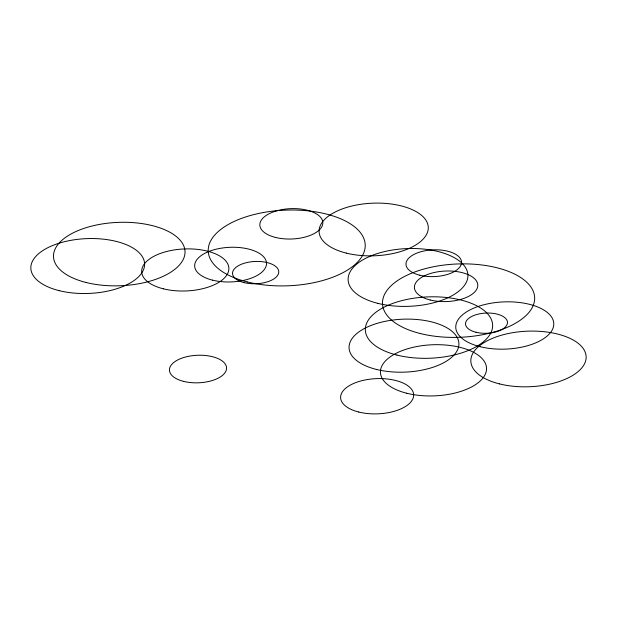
<?xml version="1.0" encoding="UTF-8"?>
<svg xmlns="http://www.w3.org/2000/svg" width="617" height="617" viewBox="0 0 617 617"><rect width="100%" height="100%" fill="white"/><g stroke="black" fill="none" stroke-linecap="round" stroke-linejoin="round"><path stroke-width="0.93" d="M419.807 275.221A27.78 13.381 -2.3 0 0 461.524 262.395A27.78 13.381 -2.3 0 0 419.953 252.021A27.78 13.381 -2.3 0 0 419.807 275.221M183.642 381.391A28.59 13.775 -2.3 0 0 226.578 368.195A28.59 13.775 -2.3 0 0 183.789 357.513A28.59 13.775 -2.3 0 0 183.642 381.391M163.343 288.81A43.645 21.024 -2.3 0 0 228.876 268.673A43.645 21.024 -2.3 0 0 163.574 252.368A43.645 21.024 -2.3 0 0 163.343 288.81M247.247 281.923A78.567 37.853 -2.3 0 0 365.233 245.659A78.567 37.853 -2.3 0 0 247.664 216.312A78.567 37.853 -2.3 0 0 247.247 281.923M396.978 355.091A63.698 30.688 -2.3 0 0 492.636 325.691A63.698 30.688 -2.3 0 0 397.317 301.898A63.698 30.688 -2.3 0 0 396.978 355.091M376.362 369.413A54.967 26.485 -2.3 0 0 458.909 344.039A54.967 26.485 -2.3 0 0 376.648 323.509A54.967 26.485 -2.3 0 0 376.362 369.413M406.819 393.26A53.085 25.575 -2.3 0 0 486.535 368.758A53.085 25.575 -2.3 0 0 407.097 348.929A53.085 25.575 -2.3 0 0 406.819 393.26M475.962 332.239A20.993 10.111 -2.3 0 0 507.483 322.552A20.993 10.111 -2.3 0 0 476.069 314.709A20.993 10.111 -2.3 0 0 475.962 332.239M420.324 333.542A76.146 36.681 -2.3 0 0 534.669 298.404A76.146 36.681 -2.3 0 0 420.725 269.961A76.146 36.681 -2.3 0 0 420.324 333.542M499.492 383.897A57.705 27.804 -2.3 0 0 586.15 357.266A57.705 27.804 -2.3 0 0 499.801 335.71A57.705 27.804 -2.3 0 0 499.492 383.897M346.237 253.093A54.628 26.315 -2.3 0 0 428.283 227.881A54.628 26.315 -2.3 0 0 346.53 207.474A54.628 26.315 -2.3 0 0 346.237 253.093M244.023 282.601A23.13 11.145 -2.3 0 0 278.761 271.92A23.13 11.145 -2.3 0 0 244.147 263.282A23.13 11.145 -2.3 0 0 244.023 282.601M358.77 412.04A36.565 17.615 -2.3 0 0 413.675 395.165A36.565 17.615 -2.3 0 0 358.963 381.507A36.565 17.615 -2.3 0 0 358.77 412.04M212.533 280.157A35.956 17.322 -2.3 0 0 266.521 263.567A35.956 17.322 -2.3 0 0 212.718 250.132A35.956 17.322 -2.3 0 0 212.533 280.157M86.195 282.509A65.811 31.706 -2.3 0 0 185.023 252.129A65.811 31.706 -2.3 0 0 86.542 227.55A65.811 31.706 -2.3 0 0 86.195 282.509M59.139 290.638A56.918 27.418 -2.3 0 0 144.617 264.361A56.918 27.418 -2.3 0 0 59.44 243.098A56.918 27.418 -2.3 0 0 59.139 290.638M480.142 346.692A49.036 23.623 -2.3 0 0 553.773 324.056A49.036 23.623 -2.3 0 0 480.396 305.739A49.036 23.623 -2.3 0 0 480.142 346.692M377.897 303.363A59.949 28.883 -2.3 0 0 467.925 275.691A59.949 28.883 -2.3 0 0 378.213 253.302A59.949 28.883 -2.3 0 0 377.897 303.363M275.506 237.437A31.513 15.178 -2.3 0 0 322.83 222.891A31.513 15.178 -2.3 0 0 275.676 211.122A31.513 15.178 -2.3 0 0 275.506 237.437M430.18 300.001A31.706 15.271 -2.3 0 0 477.789 285.37A31.706 15.271 -2.3 0 0 430.35 273.524A31.706 15.271 -2.3 0 0 430.18 300.001"/></g></svg>
